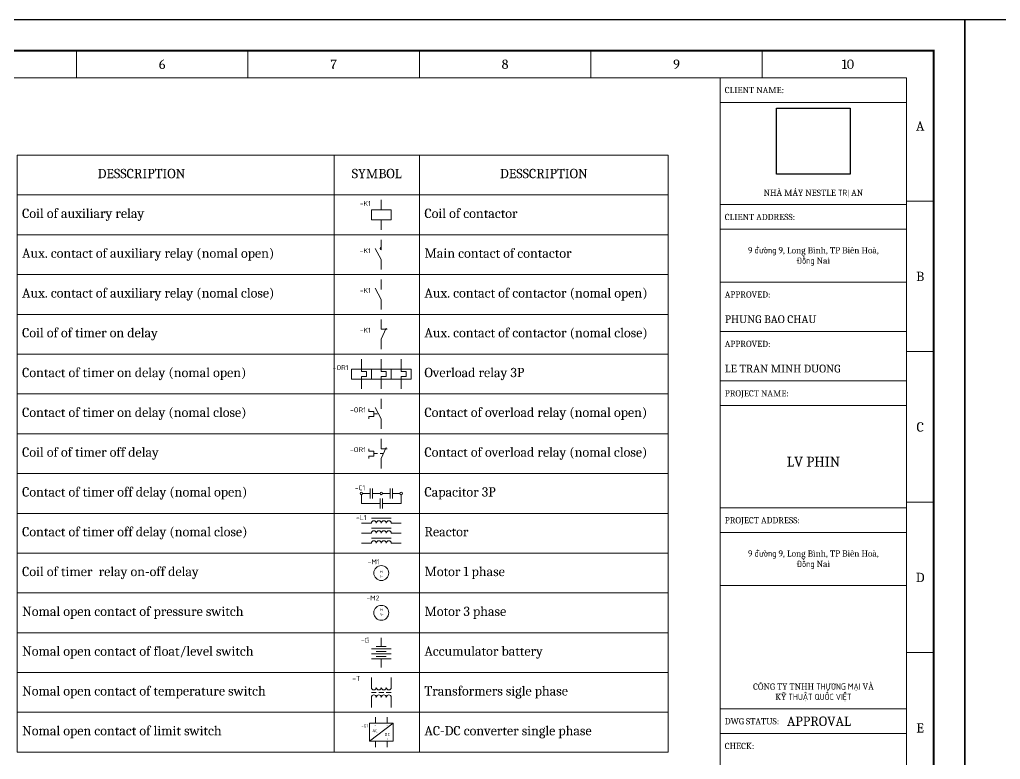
# Model space of a CAD drawing. Header units: millimetres. Extents: x -116965 to 323937, y 291661 to 566926.
# Drawn here: x -71275 to -66858, y 314458 to 317790 of the extents above; entities that cross this region are included whole.
import ezdxf
from ezdxf.enums import TextEntityAlignment as Align

# ---------------------------------------------------------------- set-up
doc = ezdxf.new("R2010")
doc.units = ezdxf.units.MM
doc.layers.get('0').update_dxf_attribs({"lineweight": 18})
for name, color, linetype, lineweight in [('MISC', 7, 'Continuous', 13), ('SYMS', 7, 'Continuous', 13), ('TAGS', 150, 'Continuous', 13), ('TERMS', 123, 'Continuous', 13)]:
    doc.layers.add(name, color=color, linetype=linetype, lineweight=lineweight)
doc.styles.add('hwBorder', font='Cambria.ttf')
doc.styles.add('hwTech', font='Cambria.ttf')
doc.styles.add('WD_IEC', font='ISOCP2.shx', dxfattribs={"width": 0.9})
picture_1 = doc.add_image_def('image1.png', size_in_pixel=(430, 385))

# ---------------------------------------------------------------- blocks, each defined once
blk = doc.blocks.new('*U1980')
at = {"color": 5}
for p, q in [((147.84, 198.62), (147.84, 194.28)), ((175.41, 198.62), (175.41, 194.28)), ((202.98, 198.62), (202.98, 194.28)), ((230.54, 198.62), (230.54, 194.28)), ((258.11, 198.62), (258.11, 194.28)), ((285.68, 174.42), (281.34, 174.42)), ((285.68, 150.22), (281.34, 150.22)), ((285.68, 126.01), (281.34, 126.01)), ((285.68, 101.81), (281.34, 101.81))]:
    blk.add_line(p, q, dxfattribs=at)
at = {"color": 5, "const_width": 0.35}
blk.add_lwpolyline([(10, 198.62), (285.68, 198.62), (285.68, 5), (10, 5)], close=True, dxfattribs=at)
at = {"color": 5}
for points in [[(14.34, 194.28), (281.34, 194.28), (281.34, 9.34), (14.34, 9.34)], [(251.34, 194.28), (281.34, 194.28), (281.34, 190.31), (251.34, 190.31)], [(251.34, 190.31), (281.34, 190.31), (281.34, 173.87), (251.34, 173.87)], [(251.34, 173.87), (281.34, 173.87), (281.34, 169.9), (251.34, 169.9)], [(251.34, 173.87), (281.34, 173.87), (281.34, 169.9), (251.34, 169.9)], [(251.34, 169.9), (281.34, 169.9), (281.34, 153.45), (251.34, 153.45)], [(251.34, 169.9), (281.34, 169.9), (281.34, 161.4), (251.34, 161.4)], [(251.34, 161.4), (281.34, 161.4), (281.34, 153.45), (251.34, 153.45)], [(251.34, 153.45), (281.34, 153.45), (281.34, 145.51), (251.34, 145.51)], [(251.34, 145.51), (281.34, 145.51), (281.34, 141.54), (251.34, 141.54)], [(251.34, 141.54), (281.34, 141.54), (281.34, 125.1), (251.34, 125.1)], [(251.34, 125.1), (281.34, 125.1), (281.34, 121.12), (251.34, 121.12)], [(251.34, 121.12), (281.34, 121.12), (281.34, 112.63), (251.34, 112.63)], [(251.34, 92.76), (281.34, 92.76), (281.34, 112.63), (251.34, 112.63)], [(251.34, 92.76), (281.34, 92.76), (281.34, 88.79), (251.34, 88.79)], [(251.34, 80.85), (281.34, 80.85), (281.34, 88.79), (251.34, 88.79)]]:
    blk.add_lwpolyline(points, close=True, dxfattribs=at)
at = {"layer": 'Defpoints', "color": 4}
blk.add_lwpolyline([(0, 203.62), (290.68, 203.62), (290.68, 0), (0, 0)], close=True, dxfattribs=at)
at = {"color": 253, "style": 'hwBorder'}
for s, p in [('6', (161.62, 196.45)), ('7', (189.19, 196.45)), ('8', (216.76, 196.45)), ('9', (244.33, 196.45)), ('10', (271.89, 196.45)), ('A', (283.51, 186.52)), ('B', (283.51, 162.32)), ('C', (283.51, 138.11)), ('D', (283.51, 113.91)), ('E', (283.51, 89.71))]:
    blk.add_text(s, height=1.5, dxfattribs=at).set_placement(p, align=Align.MIDDLE_CENTER)
for s, height, p in [('CLIENT NAME:', 1, (252.09, 192.3)), ('CLIENT ADDRESS:', 1, (252.09, 171.88)), ('APPROVED:', 1, (252.09, 159.41)), ('PHUNG BAO CHAU', 1.25, (252.09, 155.44)), ('APPROVED:', 1, (252.09, 151.47)), ('LE TRAN MINH DUONG', 1.25, (252.09, 147.5)), ('PROJECT NAME:', 1, (252.09, 143.52)), ('PROJECT ADDRESS:', 1, (252.09, 123.11)), ('DWG STATUS:', 1, (252.09, 90.78)), ('CHECK:', 1, (252.09, 86.81))]:
    blk.add_text(s, height=height, dxfattribs=at).set_placement(p, align=Align.MIDDLE_LEFT)
at = {"color": 6, "style": 'hwBorder'}
blk.add_text('APPROVAL', height=1.5, dxfattribs=at).set_placement((262.09, 90.78), align=Align.MIDDLE_LEFT)
at = {"color": 253, "char_height": 1, "attachment_point": 5, "style": 'hwBorder'}
for s, insert in [('NHÀ MÁY NESTLE TRỊ AN', (266.34, 175.67)), ('CÔNG TY TNHH THƯƠNG MẠI VÀ KỸ THUẬT QUỐC VIỆT', (266.34, 95.42))]:
    blk.add_mtext_dynamic_manual_height_columns(s, width=20.9263, gutter_width=12.5, heights=[0], dxfattribs=dict(at, insert=insert))
at = {"color": 253, "char_height": 1, "width": 30, "attachment_point": 5, "style": 'hwBorder'}
for insert in [(266.34, 165.54), (266.34, 116.77)]:
    blk.add_mtext('9 đường 9, Long Bình, TP Biên Hoà,\\PĐồng Nai', dxfattribs=dict(at, insert=insert))
at = {"color": 253, "insert": (266.34, 132.52), "char_height": 1.6, "width": 30, "attachment_point": 5, "line_spacing_factor": 0.75, "style": 'hwBorder'}
blk.add_mtext('LV PHIN', dxfattribs=at)
at = {"color": 6, "style": 'hwBorder', "flags": 8}
for tag, p in [("DWG'SNAME", (266.34, 59)), ("DWG'SCODE2", (266.34, 51.05))]:
    blk.add_attdef(tag, text='', height=1.5, dxfattribs=at).set_placement(p, align=Align.MIDDLE_CENTER)
at = {"color": 253, "style": 'hwBorder', "flags": 8}
for tag, p in [('REV_0', (253.34, 43.79)), ('REV_MODIFY0', (264.34, 44.1)), ('REV_DATE0', (277.34, 44.1)), ('REV_MODIFY1', (264.34, 40.79)), ('REV_DATE1', (277.34, 40.79)), ('REV_1', (253.34, 40.48)), ('REV_MODIFY2', (264.34, 37.48)), ('REV_DATE2', (277.34, 37.48)), ('REV_2', (253.34, 37.17)), ('REV_3', (253.34, 33.86)), ('REV_MODIFY3', (264.34, 34.17)), ('REV_DATE3', (277.34, 34.17)), ('REV_4', (253.34, 30.55)), ('REV_MODIFY4', (264.34, 30.86)), ('REV_DATE4', (277.34, 30.86))]:
    blk.add_attdef(tag, text='', height=1, dxfattribs=at).set_placement(p, align=Align.MIDDLE_CENTER)
at = {"color": 6, "style": 'hwBorder', "flags": 8}
for tag, p in [('TOLERANCE', (261.54, 27.22)), ('PAGE', (259.34, 15.3))]:
    blk.add_attdef(tag, text='', height=1.5, dxfattribs=at).set_placement(p, align=Align.MIDDLE_LEFT)
at = {"lineweight": -3, "ltscale": 5}
image = blk.add_image(picture_1, insert=(260.4, 178.75), size_in_units=(11.87, 10.63), dxfattribs=at)
image.dxf.flags = 7
blk = doc.blocks.new('HCA113')
for p, q in [((-9.38, 0), (-5.62, 0)), ((-5.62, -2.5), (-5.62, 2.5)), ((-4.38, -2.5), (-4.38, 2.5)), ((-4.38, 0), (-0.62, 0)), ((0.62, 0), (4.38, 0)), ((4.38, -2.5), (4.38, 2.5)), ((5.62, -2.5), (5.62, 2.5)), ((5.62, 0), (9.38, 0)), ((-10, -0.62), (-10, -5)), ((-0.62, -2.5), (-0.62, -7.5)), ((0.62, -2.5), (0.62, -7.5)), ((10, -0.62), (10, -5)), ((-10, -5), (-0.62, -5)), ((0.62, -5), (10, -5))]:
    blk.add_line(p, q)
for centre in [(-10, 0), (0, 0), (10, 0)]:
    blk.add_circle(centre, 0.625)
at = {"style": 'WD_IEC'}
for tag, p in [('INST', (-11.43, 8.6)), ('LOC', (-11.43, 5.1)), ('TAG1', (-11.43, 1.6))]:
    blk.add_attdef(tag, text='', height=2.5, dxfattribs=at).set_placement(p, align=Align.RIGHT)
for tag, p, height, flags in [('MFG', (12.42, 7.12), 1.5, 9), ('CAT', (12.42, 4.62), 1.5, 9), ('X4TERM01', (-10.62, 0), 0.32, 1), ('X2TERM01', (-10, 0.62), 0.32, 1), ('X2TERM02', (0, 0.62), 0.32, 1), ('X2TERM03', (10, 0.62), 0.32, 1), ('X1TERM03', (10.63, 0), 0.32, 1), ('ASSYCODE', (14.75, -7.75), 1, 1), ('FAMILY', (14.75, -9.25), 1, 1), ('CATDESC', (14.75, -10.75), 1, 1)]:
    blk.add_attdef(tag, p, '', height=height, dxfattribs=dict(at, flags=flags))
for tag, p in [('TERM01', (-9, 1)), ('TERM02', (1, 1)), ('TERM03', (11, 1))]:
    blk.add_attdef(tag, p, '', height=2, dxfattribs=at)
at = {"lineweight": 15, "style": 'WD_IEC'}
blk.add_attdef('RATING1', text='', height=2.5, dxfattribs=at).set_placement((-0.09, -11.46), align=Align.CENTER)
at = {"style": 'WD_IEC'}
for tag, p in [('DESC1', (-0.09, -14.96)), ('DESC3', (-0.09, -21.96)), ('DESC2', (-0.09, -18.46))]:
    blk.add_attdef(tag, text='', height=2.5, dxfattribs=at).set_placement(p, align=Align.CENTER)
blk = doc.blocks.new('HMO1M9')
blk.add_circle((0, 0), 7.5)
at = {"style": 'WD_IEC'}
for tag, p in [('TAG1', (-1.76, 8.86)), ('INST', (-1.76, 14.86)), ('LOC', (-1.76, 11.86)), ('RATING1', (-1.03, -12.51)), ('DESC2', (-1.03, -21.51)), ('DESC1', (-1.03, -18.51)), ('DESC3', (-1.03, -24.51))]:
    blk.add_attdef(tag, text='', height=2.5, dxfattribs=at).set_placement(p, align=Align.RIGHT)
for tag, p in [('TERM01', (-7.38, 6.02)), ('TERM02', (-6.95, -8.6))]:
    blk.add_attdef(tag, p, '', height=2, dxfattribs=at)
at = {"style": 'WD_IEC', "flags": 1}
blk.add_attdef('X0TERM01', (-5.62, 5), '', height=0.32, rotation=360, dxfattribs=at)
at = {"style": 'WD_IEC'}
for tag, p in [('M', (0, 0)), ('1~', (0.07, -4.8))]:
    blk.add_attdef(tag, text='', height=2.5, dxfattribs=at).set_placement(p, align=Align.CENTER)
at = {"style": 'WD_IEC', "flags": 1}
for tag, p, height in [('X2LINK', (0, 7.5), 0.32), ('MFG', (7.92, 2.38), 1.5), ('CAT', (7.92, -0.12), 1.5), ('X0TERM02', (-5.59, -5), 0.32), ('X8LINK', (0, -7.5), 0.32), ('ASSYCODE', (7.84, -7.09), 1), ('FAMILY', (7.84, -8.59), 1), ('CATDESC', (7.84, -10.09), 1)]:
    blk.add_attdef(tag, p, '', height=height, dxfattribs=at)
at = {"lineweight": 15, "style": 'WD_IEC'}
blk.add_attdef('XREF', text='', height=2.5, dxfattribs=at).set_placement((-1.03, -15.51), align=Align.RIGHT)
at = {"style": 'WD_IEC', "width": 0.9}
blk.add_attdef('WDTAGALT', text='', height=2.5, dxfattribs=at).set_placement((-1.03, -27.51), align=Align.RIGHT)
blk = doc.blocks.new('HMO13')
blk.add_circle((0, 0), 7.5)
at = {"style": 'WD_IEC'}
for tag, p in [('INST', (-1.91, 19.4)), ('TAG1', (-1.91, 12.4)), ('LOC', (-1.91, 15.9))]:
    blk.add_attdef(tag, text='', height=2.5, dxfattribs=at).set_placement(p, align=Align.RIGHT)
for tag, p, height, flags in [('ASSYCODE', (7.73, 20.6), 1, 1), ('FAMILY', (7.73, 19.1), 1, 1), ('CATDESC', (7.73, 17.6), 1, 1), ('MFG', (7.9, 14.22), 1.5, 9), ('CAT', (7.9, 11.72), 1.5, 9), ('X4TERM02', (-7.5, 0), 0.32, 1), ('X0TERM01', (-3.9, 6.4), 0.32, 1), ('X2LINK', (0, 7.5), 0.32, 1), ('X1TERM04', (7.5, 0), 0.32, 1), ('TERM04', (7.5, 1), 2, 8), ('X0TERM03', (-3.9, -6.4), 0.32, 1), ('X8LINK', (0, -7.5), 0.32, 1)]:
    blk.add_attdef(tag, p, '', height=height, dxfattribs=dict(at, flags=flags))
at = {"style": 'WD_IEC', "flags": 8}
for tag, p in [('TERM01', (3.49, 8.04)), ('TERM02', (-7.86, 0.84)), ('TERM03', (4.31, -10.13))]:
    blk.add_attdef(tag, text='', height=2, dxfattribs=at).set_placement(p, align=Align.RIGHT)
at = {"lineweight": 15, "style": 'WD_IEC'}
for tag, p in [('XREF', (16.25, 12.88)), ('WDTAGALT', (16.14, -16.32))]:
    blk.add_attdef(tag, p, '', height=2.5, dxfattribs=at)
at = {"style": 'WD_IEC'}
for tag, p in [('DESC1', (16.25, 9.12)), ('DESC2', (16.25, 5.62)), ('DESC3', (16.25, 2.12)), ('RATING1', (16.25, -2.62)), ('RATING2', (16.25, -6.12)), ('RATING3', (16.25, -9.62)), ('RATING4', (16.3, -12.99))]:
    blk.add_attdef(tag, p, '', height=2.5, dxfattribs=at)
for tag, p in [('M', (0.24, 1.7)), ('3~', (0.34, -3.3))]:
    blk.add_attdef(tag, text='', height=2.5, dxfattribs=at).set_placement(p, align=Align.CENTER)
blk = doc.blocks.new('HRT1IC')
for p, q in [((-10, 0), (-5, 0)), ((-5, 2.5), (5, 2.5)), ((5, 0), (10, 0))]:
    blk.add_line(p, q)
for centre in [(-3.75, 0), (-1.25, 0), (1.25, 0), (3.75, 0)]:
    blk.add_arc(centre, 1.25, 0, 180)
at = {"style": 'WD_IEC'}
for tag, p in [('INST', (-7.5, 11.12)), ('LOC', (-7.5, 7.62)), ('TAG1', (-7.5, 4.12)), ('DESC1', (-7.5, -7.25)), ('DESC2', (-7.5, -10.75)), ('DESC3', (-7.5, -14.25))]:
    blk.add_attdef(tag, text='', height=2.5, dxfattribs=at).set_placement(p, align=Align.RIGHT)
for tag, p, height, flags in [('MFG', (7.42, 12.12), 1.5, 9), ('CAT', (7.42, 9.62), 1.5, 9), ('X4TERM01', (-10, 0), 0.32, 1), ('TERM01', (-10, 1), 2, 8), ('X1TERM02', (10, 0), 0.32, 1), ('ASSYCODE', (6, -2.75), 1, 1), ('FAMILY', (6, -4.25), 1, 1), ('CATDESC', (6, -5.75), 1, 1)]:
    blk.add_attdef(tag, p, '', height=height, dxfattribs=dict(at, flags=flags))
blk.add_attdef('RATING1', (7.42, 4.12), '', height=2.5, dxfattribs=at)
at = {"style": 'WD_IEC', "flags": 8}
blk.add_attdef('TERM02', text='', height=2, dxfattribs=at).set_placement((10, 1), align=Align.RIGHT)
blk = doc.blocks.new('HRT2IC')
for p, q in [((-10, 0), (-5, 0)), ((-5, 2.5), (5, 2.5)), ((5, 0), (10, 0))]:
    blk.add_line(p, q)
for centre in [(-3.75, 0), (-1.25, 0), (1.25, 0), (3.75, 0)]:
    blk.add_arc(centre, 1.25, 0, 180)
at = {"style": 'WD_IEC'}
for tag, p in [('INST', (-7.5, 11.12)), ('LOC', (-7.5, 7.62)), ('TAG2', (-7.5, 4.12)), ('DESC1', (-7.5, -7.25)), ('DESC2', (-7.5, -10.75)), ('DESC3', (-7.5, -14.25))]:
    blk.add_attdef(tag, text='', height=2.5, dxfattribs=at).set_placement(p, align=Align.RIGHT)
blk.add_attdef('RATING1', (7.42, 4.12), '', height=2.5, dxfattribs=at)
for tag, p, height, flags in [('X4TERM01', (-10, 0), 0.32, 1), ('TERM01', (-10, 1), 2, 8), ('X1TERM02', (10, 0), 0.32, 1), ('FAMILY', (6, -4.25), 1, 1), ('CATDESC', (6, -5.75), 1, 1)]:
    blk.add_attdef(tag, p, '', height=height, dxfattribs=dict(at, flags=flags))
at = {"style": 'WD_IEC', "flags": 8}
blk.add_attdef('TERM02', text='', height=2, dxfattribs=at).set_placement((10, 1), align=Align.RIGHT)
blk = doc.blocks.new('VXF1')
for p, q in [((0, 0), (0, -5)), ((10, -5), (10, 0)), ((0, -7.5), (2.5, -7.5)), ((3.75, -7.5), (6.25, -7.5)), ((10, -7.5), (7.5, -7.5)), ((0, -10), (0, -15)), ((10, -10), (10, -15))]:
    blk.add_line(p, q)
for centre, start, end in [((1.25, -5), 180, 0), ((1.25, -10), 0, 180), ((3.75, -5), 180, 0), ((3.75, -10), 0, 180), ((6.25, -5), 180, 0), ((6.25, -10), 0, 180), ((8.75, -5), 180, 0), ((8.75, -10), 0, 180)]:
    blk.add_arc(centre, 1.25, start, end)
at = {"style": 'WD_IEC'}
for tag, p in [('INST', (-5.5, 5.25)), ('TAG1', (-5.5, -1.75)), ('LOC', (-5.5, 1.75)), ('DESC1', (-5.5, -6.35)), ('DESC2', (-5.5, -9.85)), ('DESC3', (-5.5, -13.35))]:
    blk.add_attdef(tag, text='', height=2.5, dxfattribs=at).set_placement(p, align=Align.RIGHT)
at = {"style": 'WD_IEC', "flags": 1}
for tag, p, height in [('X2TERM01', (0, 0), 0.32), ('X2TERM02', (10, 0), 0.32), ('MFG', (12.75, -1), 1.5), ('X2TERM05', (5, -5), 0.32), ('CAT', (12.75, -3.5), 1.5), ('X8TERM06', (5, -10), 0.32), ('X8TERM03', (0, -15), 0.32), ('X8TERM04', (10, -15), 0.32), ('ASSYCODE', (11, -11.5), 1), ('FAMILY', (11, -13), 1), ('CATDESC', (11, -14.5), 1)]:
    blk.add_attdef(tag, p, '', height=height, dxfattribs=at)
at = {"style": 'WD_IEC'}
for tag, p in [('TERM01', (-1, 0)), ('TERM05', (4, 0)), ('TERM02', (9, 0))]:
    blk.add_attdef(tag, text='', height=2, rotation=90, dxfattribs=at).set_placement(p, align=Align.RIGHT)
for tag, p in [('TERM03', (-1, -15)), ('TERM06', (4, -15)), ('TERM04', (9, -15))]:
    blk.add_attdef(tag, p, '', height=2, rotation=90, dxfattribs=at)
at = {"lineweight": 15, "style": 'WD_IEC'}
for tag, p in [('RATING1', (-5.5, -16.85)), ('RATING2', (-5.5, -20.35)), ('XREF', (-5.5, -23.85))]:
    blk.add_attdef(tag, text='', height=2.5, dxfattribs=at).set_placement(p, align=Align.RIGHT)
blk = doc.blocks.new('VMS1')
for p, q in [((0, 2.5), (0, 7.5)), ((0, -2.5), (0, -7.5))]:
    blk.add_line(p, q)
blk.add_lwpolyline([(-5, 2.5), (-5, -2.5), (5, -2.5), (5, 2.5)], close=True)
at = {"style": 'WD_IEC'}
for tag, p in [('INST', (-5.25, 10.5)), ('LOC', (-5.25, 7.5)), ('TAG1', (-5.25, 4.5)), ('DESC1', (-5.25, -6.85)), ('DESC2', (-5.25, -9.85)), ('DESC3', (-5.25, -12.85))]:
    blk.add_attdef(tag, text='', height=2.5, dxfattribs=at).set_placement(p, align=Align.RIGHT)
blk.add_attdef('TERM01', text='', height=2, rotation=90, dxfattribs=at).set_placement((-1, 7.5), align=Align.RIGHT)
at = {"style": 'WD_IEC', "flags": 1}
for tag, p, height in [('X2TERM01', (0, 7.5), 0.32), ('X4LINK', (-5, 0), 0.32), ('X1LINK', (5, 0), 0.32), ('ASSYCODE', (1, -4), 1), ('FAMILY', (1, -5.5), 1), ('X8TERM02', (0, -7.5), 0.32), ('CATDESC', (1, -7), 1)]:
    blk.add_attdef(tag, p, '', height=height, dxfattribs=at)
at = {"style": 'WD_IEC', "flags": 9}
for tag, p in [('MFG', (-6, 1)), ('CAT', (-6, -1.5))]:
    blk.add_attdef(tag, text='', height=1.5, dxfattribs=at).set_placement(p, align=Align.RIGHT)
at = {"style": 'WD_IEC'}
blk.add_attdef('TERM02', (-1, -7.5), '', height=2, rotation=90, dxfattribs=at)
at = {"lineweight": 9, "style": 'WD_IEC'}
for tag, p in [('NO', (-5.5, -16.5)), ('NC', (-5.5, -19.5))]:
    blk.add_attdef(tag, text='', height=2.5, dxfattribs=at).set_placement(p, align=Align.TOP_RIGHT)
for tag, p in [('XREFNO', (-4, -16.5)), ('XREFNC', (-4, -19.5))]:
    blk.add_attdef(tag, text='', height=2.5, dxfattribs=at).set_placement(p, align=Align.TOP_LEFT)
blk = doc.blocks.new('VMS21P')
for p, q in [((0, 7.5), (0, 2.5)), ((0, -2.5), (-3.12, 3.12)), ((0, -2.5), (0, -7.5))]:
    blk.add_line(p, q)
blk.add_arc((0, 3.12), 0.625, 90, 270)
at = {"style": 'WD_IEC'}
for tag, p in [('INST', (-5.25, 6.75)), ('LOC', (-5.25, 3.75)), ('TAG2', (-5.25, 0.75)), ('DESC1', (-5.25, -6.75)), ('XREF', (-5.25, -3.75)), ('DESC2', (-5.25, -9.75)), ('DESC3', (-5.25, -12.75))]:
    blk.add_attdef(tag, text='', height=2.5, dxfattribs=at).set_placement(p, align=Align.RIGHT)
blk.add_attdef('TERM01', text='', height=2, rotation=90, dxfattribs=at).set_placement((-1, 7.5), align=Align.RIGHT)
at = {"style": 'WD_IEC', "flags": 1}
for tag, p, height in [('X2TERM01', (0, 7.5), 0.32), ('X4LINK', (-2.91, 0), 0.32), ('X1LINK', (-0.5, 0), 0.32), ('CONTACT', (4, -3.5), 1), ('FAMILY', (4, -5), 1), ('X8TERM02', (0, -7.5), 0.32)]:
    blk.add_attdef(tag, p, '', height=height, dxfattribs=at)
at = {"style": 'WD_IEC'}
blk.add_attdef('TERM02', (-1, -7.5), '', height=2, rotation=90, dxfattribs=at)
blk = doc.blocks.new('VMS22')
for p, q in [((0, 7.5), (0, 2.5)), ((0, -2.5), (2.5, 3.12)), ((0, 2.5), (2.87, 2.5)), ((0, -2.5), (0, -7.5))]:
    blk.add_line(p, q)
at = {"style": 'WD_IEC'}
for tag, p in [('INST', (-5.25, 6.75)), ('LOC', (-5.25, 3.75)), ('TAG2', (-5.25, 0.75)), ('DESC1', (-5.25, -6.75)), ('XREF', (-5.25, -3.75)), ('DESC2', (-5.25, -9.75)), ('DESC3', (-5.25, -12.75))]:
    blk.add_attdef(tag, text='', height=2.5, dxfattribs=at).set_placement(p, align=Align.RIGHT)
blk.add_attdef('TERM01', text='', height=2, rotation=90, dxfattribs=at).set_placement((-1, 7.5), align=Align.RIGHT)
at = {"style": 'WD_IEC', "flags": 1}
for tag, p, height in [('X2TERM01', (0, 7.5), 0.32), ('X4LINK', (-0.98, 0), 0.32), ('X1LINK', (2.08, 0), 0.32), ('CONTACT', (4, -3.5), 1), ('FAMILY', (4, -5), 1), ('X8TERM02', (0, -7.5), 0.32)]:
    blk.add_attdef(tag, p, '', height=height, dxfattribs=at)
at = {"style": 'WD_IEC'}
blk.add_attdef('TERM02', (-1, -7.5), '', height=2, rotation=90, dxfattribs=at)
blk = doc.blocks.new('VMS21')
for p, q in [((0, 7.5), (0, 2.5)), ((0, -2.5), (-3.12, 3.12)), ((0, -2.5), (0, -7.5))]:
    blk.add_line(p, q)
at = {"style": 'WD_IEC'}
for tag, p in [('INST', (-5.25, 6.75)), ('LOC', (-5.25, 3.75)), ('TAG2', (-5.25, 0.75)), ('DESC1', (-5.25, -6.75)), ('XREF', (-5.25, -3.75)), ('DESC2', (-5.25, -9.75)), ('DESC3', (-5.25, -12.75))]:
    blk.add_attdef(tag, text='', height=2.5, dxfattribs=at).set_placement(p, align=Align.RIGHT)
blk.add_attdef('TERM01', text='', height=2, rotation=90, dxfattribs=at).set_placement((-1, 7.5), align=Align.RIGHT)
at = {"style": 'WD_IEC', "flags": 1}
for tag, p, height in [('X2TERM01', (0, 7.5), 0.32), ('X4LINK', (-2.81, 0), 0.32), ('X1LINK', (-0.5, 0), 0.32), ('CONTACT', (4, -3.5), 1), ('FAMILY', (4, -5), 1), ('X8TERM02', (0, -7.5), 0.32)]:
    blk.add_attdef(tag, p, '', height=height, dxfattribs=at)
at = {"style": 'WD_IEC'}
blk.add_attdef('TERM02', (-1, -7.5), '', height=2, rotation=90, dxfattribs=at)
blk = doc.blocks.new('VOL1')
for p, q in [((0, 7.5), (0, 1.25)), ((-5, 2.5), (-5, -2.5)), ((5, 2.5), (-5, 2.5)), ((0, 1.25), (2.5, 1.25)), ((2.5, 1.25), (2.5, -1.25)), ((5, -2.5), (5, 2.5)), ((-5, -2.5), (5, -2.5)), ((0, -1.25), (0, -7.5)), ((2.5, -1.25), (0, -1.25))]:
    blk.add_line(p, q)
at = {"style": 'WD_IEC'}
for tag, p in [('INST', (-6.5, 9)), ('LOC', (-6.5, 5.5)), ('RATING1', (-6.5, -2.5)), ('TAG1', (-6.5, 2)), ('XREF', (-6.5, -6.5)), ('DESC1', (-6.5, -10.35)), ('DESC2', (-6.5, -13.85)), ('DESC3', (-6.5, -17.35))]:
    blk.add_attdef(tag, text='', height=2.5, dxfattribs=at).set_placement(p, align=Align.RIGHT)
blk.add_attdef('TERM01', text='', height=2, rotation=90, dxfattribs=at).set_placement((-1, 7.5), align=Align.RIGHT)
at = {"style": 'WD_IEC', "flags": 1}
for tag, p, height in [('X2TERM01', (0, 7.5), 0.32), ('MFG', (2.75, 6.5), 1.5), ('CAT', (2.75, 4), 1.5), ('X4LINK', (-5, 0), 0.32), ('X1LINK', (5, 0), 0.32), ('ASSYCODE', (1, -4), 1), ('FAMILY', (1, -5.5), 1), ('X8TERM02', (0, -7.5), 0.32), ('CATDESC', (1, -7), 1)]:
    blk.add_attdef(tag, p, '', height=height, dxfattribs=at)
at = {"style": 'WD_IEC'}
blk.add_attdef('TERM02', (-1, -7.5), '', height=2, rotation=90, dxfattribs=at)
blk = doc.blocks.new('VOL2')
for p, q in [((0, 7.5), (0, 1.25)), ((-5, 2.5), (-5, -2.5)), ((5, 2.5), (-5, 2.5)), ((0, 1.25), (2.5, 1.25)), ((2.5, 1.25), (2.5, -1.25)), ((5, -2.5), (5, 2.5)), ((-5, -2.5), (5, -2.5)), ((0, -1.25), (0, -7.5)), ((2.5, -1.25), (0, -1.25))]:
    blk.add_line(p, q)
at = {"style": 'WD_IEC'}
for tag, p in [('INST', (-6.5, 9)), ('LOC', (-6.5, 5.5)), ('RATING1', (-6.5, -2.5)), ('TAG2', (-6.5, 2)), ('XREF', (-6.5, -6.5)), ('DESC1', (-6.5, -10.35)), ('DESC2', (-6.5, -13.85)), ('DESC3', (-6.5, -17.35))]:
    blk.add_attdef(tag, text='', height=2.5, dxfattribs=at).set_placement(p, align=Align.RIGHT)
blk.add_attdef('TERM01', text='', height=2, rotation=90, dxfattribs=at).set_placement((-1, 7.5), align=Align.RIGHT)
at = {"style": 'WD_IEC', "flags": 1}
for tag, p, height in [('X2TERM01', (0, 7.5), 0.32), ('X4LINK', (-5, 0), 0.32), ('X1LINK', (5, 0), 0.32), ('FAMILY', (1, -5.5), 1), ('X8TERM02', (0, -7.5), 0.32)]:
    blk.add_attdef(tag, p, '', height=height, dxfattribs=at)
at = {"style": 'WD_IEC'}
blk.add_attdef('TERM02', (-1, -7.5), '', height=2, rotation=90, dxfattribs=at)
blk = doc.blocks.new('VOL21')
for p, q in [((0, 7.5), (0, 2.5)), ((-6.25, 2.5), (-6.25, 1.25)), ((-6.25, 1.25), (-3.75, 1.25)), ((-3.75, 1.25), (-3.75, -1.25)), ((-3.75, 0), (-1.875, 0)), ((0, -2.5), (-3.125, 3.125)), ((-6.25, -1.25), (-6.25, -2.5)), ((-3.75, -1.25), (-6.25, -1.25)), ((0, -2.5), (0, -7.5))]:
    blk.add_line(p, q)
at = {"style": 'WD_IEC'}
for tag, p in [('INST', (-7.75, 6.75)), ('LOC', (-7.75, 3.75)), ('TAG2', (-7.75, 0.75)), ('DESC1', (-7.75, -6.75)), ('XREF', (-7.75, -3.75)), ('DESC2', (-7.75, -9.75)), ('DESC3', (-7.75, -12.75))]:
    blk.add_attdef(tag, text='', height=2.5, dxfattribs=at).set_placement(p, align=Align.RIGHT)
blk.add_attdef('TERM01', text='', height=2, rotation=90, dxfattribs=at).set_placement((-1, 7.5), align=Align.RIGHT)
at = {"style": 'WD_IEC', "flags": 1}
for tag, p, height in [('X2TERM01', (0, 7.5), 0.32), ('X4LINK', (-6.375, 0), 0.32), ('X1LINK', (-0.5, 0), 0.32), ('CONTACT', (4, -3.5), 1), ('FAMILY', (4, -5), 1), ('COMMON', (5.25, -4.75), 1), ('X8TERM02', (0, -7.5), 0.32)]:
    blk.add_attdef(tag, p, '', height=height, dxfattribs=at)
at = {"style": 'WD_IEC'}
blk.add_attdef('TERM02', (-1, -7.5), '', height=2, rotation=90, dxfattribs=at)
blk = doc.blocks.new('VOL22')
for p, q in [((0, 7.5), (0, 2.5)), ((-6.25, 2.5), (-6.25, 1.25)), ((-6.25, 1.25), (-3.75, 1.25)), ((-3.75, 1.25), (-3.75, -1.25)), ((-3.75, 0), (-1.88, 0)), ((-0.62, 0), (1.11, 0)), ((0, -2.5), (2.5, 3.12)), ((0, 2.5), (2.87, 2.5)), ((-3.75, -1.25), (-6.25, -1.25)), ((-6.25, -1.25), (-6.25, -2.5)), ((0, -2.5), (0, -7.5))]:
    blk.add_line(p, q)
at = {"style": 'WD_IEC'}
for tag, p in [('INST', (-7.75, 6.75)), ('LOC', (-7.75, 3.75)), ('TAG2', (-7.75, 0.75)), ('DESC1', (-7.75, -6.75)), ('XREF', (-7.75, -3.75)), ('DESC2', (-7.75, -9.75)), ('DESC3', (-7.75, -12.75))]:
    blk.add_attdef(tag, text='', height=2.5, dxfattribs=at).set_placement(p, align=Align.RIGHT)
blk.add_attdef('TERM01', text='', height=2, rotation=90, dxfattribs=at).set_placement((-1, 7.5), align=Align.RIGHT)
at = {"style": 'WD_IEC', "flags": 1}
for tag, p, height in [('X2TERM01', (0, 7.5), 0.32), ('X4LINK', (-6.38, 0), 0.32), ('X1LINK', (2.11, 0), 0.32), ('CONTACT', (4, -3.5), 1), ('FAMILY', (4, -5), 1), ('COMMON', (5.25, -4.75), 1), ('X8TERM02', (0, -7.5), 0.32)]:
    blk.add_attdef(tag, p, '', height=height, dxfattribs=at)
at = {"style": 'WD_IEC'}
blk.add_attdef('TERM02', (-1, -7.5), '', height=2, rotation=90, dxfattribs=at)
blk = doc.blocks.new('VIN1G1')
for p, q in [((0, 7.5), (0, 12.5)), ((9.98, 7.5), (9.98, 12.5)), ((14.99, 7.5), (-5.01, 7.5)), ((-5.01, 7.5), (-5.01, -7.5)), ((-5.01, -7.5), (14.99, 7.5)), ((14.99, -7.5), (14.99, 7.5)), ((14.99, -7.5), (14.99, 7.5)), ((-5.01, -7.5), (14.99, -7.5)), ((0, -12.5), (0, -7.5)), ((9.98, -12.5), (9.98, -7.5))]:
    blk.add_line(p, q)
at = {"style": 'WD_IEC'}
for tag, p in [('INST', (-6.14, 10.12)), ('LOC', (-6.14, 7.12)), ('RATING1', (-5.97, 0.36)), ('TAG1', (-6.14, 4.12)), ('DESC2', (-6.14, -9.22)), ('DESC1', (-6.14, -6.22)), ('WDTAGALT', (-6.14, -15.22)), ('DESC3', (-6.14, -12.22))]:
    blk.add_attdef(tag, text='', height=2.5, dxfattribs=at).set_placement(p, align=Align.RIGHT)
for tag, p in [('TERM01', (-1, 12.23)), ('TERM02', (8.98, 12.5))]:
    blk.add_attdef(tag, text='', height=2, rotation=90, dxfattribs=at).set_placement(p, align=Align.RIGHT)
at = {"style": 'WD_IEC', "flags": 1}
for tag, p, height in [('X2TERM01', (0, 12.5), 0.32), ('X2TERM02', (9.98, 12.5), 0.32), ('X1LINK', (14.99, 0), 0.32), ('MFG', (15.53, 6.06), 1.5), ('CAT', (15.53, 3.56), 1.5), ('X4LINK', (-5.01, -0.61), 0.32), ('ASSYCODE', (15.61, -4.38), 1), ('FAMILY', (15.61, -5.88), 1), ('CATDESC', (15.61, -7.38), 1), ('X8TERM03', (0, -12.5), 0.32), ('X8TERM04', (9.98, -12.5), 0.32)]:
    blk.add_attdef(tag, p, '', height=height, dxfattribs=at)
at = {"style": 'WD_IEC'}
for tag, p in [('TERMDESC01', (-0.01, 5.55)), ('TERMDESC02', (9.98, 5.55)), ('TERMDESC03', (-0.01, -5.52)), ('TERMDESC04', (9.98, -5.52))]:
    blk.add_attdef(tag, text='', height=2, dxfattribs=at).set_placement(p, align=Align.MIDDLE)
for tag, p in [('AC', (-0.3, 0.01)), ('DC', (9.97, -3.13))]:
    blk.add_attdef(tag, text='', height=2.5, dxfattribs=at).set_placement(p, align=Align.CENTER)
at = {"lineweight": 15, "style": 'WD_IEC'}
blk.add_attdef('XREF', text='', height=2.5, dxfattribs=at).set_placement((-6.14, -3.22), align=Align.RIGHT)
at = {"style": 'WD_IEC'}
for tag, p in [('TERM03', (-1, -12.96)), ('TERM04', (8.98, -12.96))]:
    blk.add_attdef(tag, p, '', height=2, rotation=90, dxfattribs=at)
blk = doc.blocks.new('VPW1G4')
for p, q in [((0, 7.5), (0, 3.13)), ((-5, 1.88), (5, 1.88)), ((-2.5, 3.13), (2.5, 3.13)), ((-2.5, 0.63), (2.5, 0.63)), ((-5, -0.62), (5, -0.62)), ((-5, -3.12), (5, -3.12)), ((-2.5, -1.87), (2.5, -1.87)), ((0, -3.12), (0, -7.5))]:
    blk.add_line(p, q)
at = {"style": 'WD_IEC'}
for tag, p in [('INST', (-6.01, 10.93)), ('LOC', (-6.01, 7.93)), ('TAG1', (-6.01, 4.93)), ('DESC1', (-5.52, -6.29)), ('DESC3', (-5.52, -12.29)), ('DESC2', (-5.52, -9.29))]:
    blk.add_attdef(tag, text='', height=2.5, dxfattribs=at).set_placement(p, align=Align.RIGHT)
blk.add_attdef('TERM01', text='', height=2, rotation=90, dxfattribs=at).set_placement((-0.99, 7.39), align=Align.RIGHT)
at = {"style": 'WD_IEC', "flags": 1}
for tag, p, height in [('X2TERM01', (0, 7.5), 0.32), ('ASSYCODE', (2.48, -5.12), 1), ('X8TERM02', (0, -7.5), 0.32), ('FAMILY', (2.48, -6.62), 1), ('CATDESC', (2.48, -8.12), 1)]:
    blk.add_attdef(tag, p, '', height=height, dxfattribs=at)
at = {"style": 'WD_IEC', "flags": 9}
for tag, p in [('MFG', (5.86, 6.3)), ('CAT', (5.86, 3.8))]:
    blk.add_attdef(tag, text='', height=1.5, dxfattribs=at).set_placement(p, align=Align.RIGHT)
at = {"style": 'WD_IEC'}
blk.add_attdef('RATING1', text='', height=2.5, dxfattribs=at).set_placement((-11.63, 1.07), align=Align.CENTER)
blk.add_attdef('TERM02', (-1, -7.5), '', height=2, rotation=90, dxfattribs=at)
at = {"lineweight": 15, "style": 'WD_IEC'}
blk.add_attdef('XREF', text='', height=2.5, dxfattribs=at).set_placement((-5.52, -3.29), align=Align.RIGHT)

msp = doc.modelspace()

# ---------------------------------------------------------------- linework, layer by layer
at = {"color": 0}
for points in [[(-71285.770109, 316999.845028), (-69857.770109, 316999.845028), (-69857.770109, 317179.045028), (-71285.770109, 317179.045028)], [(-69857.770109, 316999.845028), (-69474.170109, 316999.845028), (-69474.170109, 317179.045028), (-69857.770109, 317179.045028)], [(-69474.170109, 316999.845028), (-68354.170109, 316999.845028), (-68354.170109, 317179.045028), (-69474.170109, 317179.045028)], [(-71285.770109, 316820.645028), (-69857.770109, 316820.645028), (-69857.770109, 316999.845028), (-71285.770109, 316999.845028)], [(-69857.770109, 316820.645028), (-69474.170109, 316820.645028), (-69474.170109, 316999.845028), (-69857.770109, 316999.845028)], [(-69474.170109, 316820.645028), (-68354.170109, 316820.645028), (-68354.170109, 316999.845028), (-69474.170109, 316999.845028)], [(-71285.770109, 316641.445028), (-69857.770109, 316641.445028), (-69857.770109, 316820.645028), (-71285.770109, 316820.645028)], [(-69857.770109, 316641.445028), (-69474.170109, 316641.445028), (-69474.170109, 316820.645028), (-69857.770109, 316820.645028)], [(-69474.170109, 316641.445028), (-68354.170109, 316641.445028), (-68354.170109, 316820.645028), (-69474.170109, 316820.645028)], [(-71285.770109, 316462.245028), (-69857.770109, 316462.245028), (-69857.770109, 316641.445028), (-71285.770109, 316641.445028)], [(-69857.770109, 316462.245028), (-69474.170109, 316462.245028), (-69474.170109, 316641.445028), (-69857.770109, 316641.445028)], [(-69474.170109, 316462.245028), (-68354.170109, 316462.245028), (-68354.170109, 316641.445028), (-69474.170109, 316641.445028)], [(-71285.770109, 316283.045028), (-69857.770109, 316283.045028), (-69857.770109, 316462.245028), (-71285.770109, 316462.245028)], [(-69857.770109, 316283.045028), (-69474.170109, 316283.045028), (-69474.170109, 316462.245028), (-69857.770109, 316462.245028)], [(-69474.170109, 316283.045028), (-68354.170109, 316283.045028), (-68354.170109, 316462.245028), (-69474.170109, 316462.245028)], [(-71285.770109, 316103.845028), (-69857.770109, 316103.845028), (-69857.770109, 316283.045028), (-71285.770109, 316283.045028)], [(-69857.770109, 316103.845028), (-69474.170109, 316103.845028), (-69474.170109, 316283.045028), (-69857.770109, 316283.045028)], [(-69474.170109, 316103.845028), (-68354.170109, 316103.845028), (-68354.170109, 316283.045028), (-69474.170109, 316283.045028)], [(-71285.770109, 315924.645028), (-69857.770109, 315924.645028), (-69857.770109, 316103.845028), (-71285.770109, 316103.845028)], [(-69857.770109, 315924.645028), (-69474.170109, 315924.645028), (-69474.170109, 316103.845028), (-69857.770109, 316103.845028)], [(-69474.170109, 315924.645028), (-68354.170109, 315924.645028), (-68354.170109, 316103.845028), (-69474.170109, 316103.845028)], [(-71285.770109, 315745.445028), (-69857.770109, 315745.445028), (-69857.770109, 315924.645028), (-71285.770109, 315924.645028)], [(-69857.770109, 315745.445028), (-69474.170109, 315745.445028), (-69474.170109, 315924.645028), (-69857.770109, 315924.645028)], [(-69474.170109, 315745.445028), (-68354.170109, 315745.445028), (-68354.170109, 315924.645028), (-69474.170109, 315924.645028)], [(-71285.770109, 315566.245028), (-69857.770109, 315566.245028), (-69857.770109, 315745.445028), (-71285.770109, 315745.445028)], [(-69857.770109, 315566.245028), (-69474.170109, 315566.245028), (-69474.170109, 315745.445028), (-69857.770109, 315745.445028)], [(-69474.170109, 315566.245028), (-68354.170109, 315566.245028), (-68354.170109, 315745.445028), (-69474.170109, 315745.445028)], [(-71285.770109, 315387.045028), (-69857.770109, 315387.045028), (-69857.770109, 315566.245028), (-71285.770109, 315566.245028)], [(-69857.770109, 315387.045028), (-69474.170109, 315387.045028), (-69474.170109, 315566.245028), (-69857.770109, 315566.245028)], [(-69474.170109, 315387.045028), (-68354.170109, 315387.045028), (-68354.170109, 315566.245028), (-69474.170109, 315566.245028)], [(-71285.770109, 315207.845028), (-69857.770109, 315207.845028), (-69857.770109, 315387.045028), (-71285.770109, 315387.045028)], [(-69857.770109, 315207.845028), (-69474.170109, 315207.845028), (-69474.170109, 315387.045028), (-69857.770109, 315387.045028)], [(-69474.170109, 315207.845028), (-68354.170109, 315207.845028), (-68354.170109, 315387.045028), (-69474.170109, 315387.045028)], [(-71285.770109, 315028.645028), (-69857.770109, 315028.645028), (-69857.770109, 315207.845028), (-71285.770109, 315207.845028)], [(-69857.770109, 315028.645028), (-69474.170109, 315028.645028), (-69474.170109, 315207.845028), (-69857.770109, 315207.845028)], [(-69474.170109, 315028.645028), (-68354.170109, 315028.645028), (-68354.170109, 315207.845028), (-69474.170109, 315207.845028)], [(-71285.770109, 314849.445028), (-69857.770109, 314849.445028), (-69857.770109, 315028.645028), (-71285.770109, 315028.645028)], [(-69857.770109, 314849.445028), (-69474.170109, 314849.445028), (-69474.170109, 315028.645028), (-69857.770109, 315028.645028)], [(-69474.170109, 314849.445028), (-68354.170109, 314849.445028), (-68354.170109, 315028.645028), (-69474.170109, 315028.645028)], [(-71285.770109, 314670.245028), (-69857.770109, 314670.245028), (-69857.770109, 314849.445028), (-71285.770109, 314849.445028)], [(-69857.770109, 314670.245028), (-69474.170109, 314670.245028), (-69474.170109, 314849.445028), (-69857.770109, 314849.445028)], [(-69474.170109, 314670.245028), (-68354.170109, 314670.245028), (-68354.170109, 314849.445028), (-69474.170109, 314849.445028)], [(-71285.770109, 314491.045028), (-69857.770109, 314491.045028), (-69857.770109, 314670.245028), (-71285.770109, 314670.245028)], [(-69857.770109, 314491.045028), (-69474.170109, 314491.045028), (-69474.170109, 314670.245028), (-69857.770109, 314670.245028)], [(-69474.170109, 314491.045028), (-68354.170109, 314491.045028), (-68354.170109, 314670.245028), (-69474.170109, 314670.245028)]]:
    msp.add_lwpolyline(points, close=True, dxfattribs=at)

# ---------------------------------------------------------------- block references
at = {"ltscale": 5, "xscale": 28, "yscale": 28, "zscale": 28}
for p in [(-75157.982352, 312088.154046), (-67018.972165, 312088.154046)]:
    msp.add_blockref('*U1980', p, dxfattribs=at)
at = {"layer": 'SYMS', "ltscale": 5}
ref = msp.add_blockref('VMS1', (-69645.977316, 316910.245028), dxfattribs=dict(at, xscale=8.959999999999999, yscale=8.959999999999999, zscale=8.959999999999999))
ref.add_attrib('TAG1', '-K1', dxfattribs={"layer": 'TAGS', "height": 22.4, "style": 'WD_IEC'}).set_placement((-69693.017316, 316950.565028), align=Align.RIGHT)
ref = msp.add_blockref('VMS21P', (-69645.977316, 316731.045028), dxfattribs=dict(at, xscale=8.959999999999999, yscale=8.959999999999999, zscale=8.959999999999999))
ref.add_attrib('TAG2', '-K1', dxfattribs={"layer": 'TAGS', "height": 22.4, "style": 'WD_IEC'}).set_placement((-69693.017316, 316737.765028), align=Align.RIGHT)
ref = msp.add_blockref('VMS21', (-69645.977316, 316551.845028), dxfattribs=dict(at, xscale=8.959999999999999, yscale=8.959999999999999, zscale=8.959999999999999))
ref.add_attrib('TAG2', '-K1', dxfattribs={"layer": 'TAGS', "height": 22.4, "style": 'WD_IEC'}).set_placement((-69693.017316, 316558.565028), align=Align.RIGHT)
ref = msp.add_blockref('VMS22', (-69645.977316, 316372.645028), dxfattribs=dict(at, xscale=8.959999999999999, yscale=8.959999999999999, zscale=8.959999999999999))
ref.add_attrib('TAG2', '-K1', dxfattribs={"layer": 'TAGS', "height": 22.4, "style": 'WD_IEC'}).set_placement((-69693.017316, 316379.365028), align=Align.RIGHT)
ref = msp.add_blockref('VOL1', (-69735.577316, 316193.445028), dxfattribs=dict(at, xscale=8.959999999999999, yscale=8.959999999999999, zscale=8.959999999999999))
ref.add_attrib('TAG1', '-OR1', dxfattribs={"layer": 'TAGS', "height": 22.4, "style": 'WD_IEC'}).set_placement((-69793.817316, 316211.365028), align=Align.RIGHT)
at = {"layer": 'SYMS', "ltscale": 5, "xscale": 8.959999999999999, "yscale": 8.959999999999999, "zscale": 8.959999999999999}
for p in [(-69645.977316, 316193.445028), (-69556.377316, 316193.445028)]:
    msp.add_blockref('VOL2', p, dxfattribs=at)
at = {"layer": 'SYMS', "ltscale": 5}
ref = msp.add_blockref('VOL21', (-69645.977316, 316014.245028), dxfattribs=dict(at, xscale=8.959999999999999, yscale=8.959999999999999, zscale=8.959999999999999))
ref.add_attrib('TAG2', '-OR1', dxfattribs={"layer": 'TAGS', "height": 22.4, "style": 'WD_IEC'}).set_placement((-69715.417316, 316020.965028), align=Align.RIGHT)
ref = msp.add_blockref('VOL22', (-69645.977316, 315835.045028), dxfattribs=dict(at, xscale=8.959999999999999, yscale=8.959999999999999, zscale=8.959999999999999))
ref.add_attrib('TAG2', '-OR1', dxfattribs={"layer": 'TAGS', "height": 22.4, "style": 'WD_IEC'}).set_placement((-69715.417316, 315841.765028), align=Align.RIGHT)
at = {"layer": 'SYMS'}
ref = msp.add_blockref('HCA113', (-69645.977316, 315655.845028), dxfattribs=dict(at, xscale=8.959999999999999, yscale=8.959999999999999, zscale=8.959999999999999))
ref.add_attrib('TAG1', '-C1', dxfattribs={"layer": 'TAGS', "height": 22.4, "style": 'WD_IEC'}).set_placement((-69718.255126, 315670.188), align=Align.RIGHT)
ref = msp.add_blockref('HRT1IC', (-69645.977316, 315521.445028), dxfattribs=dict(at, xscale=8.959999999999999, yscale=8.959999999999999, zscale=8.959999999999999))
ref.add_attrib('TAG1', '-L1', dxfattribs={"layer": 'TAGS', "height": 22.4, "style": 'WD_IEC'}).set_placement((-69713.177316, 315536.082307), align=Align.RIGHT)
at = {"layer": 'SYMS', "xscale": 8.959999999999999, "yscale": 8.959999999999999, "zscale": 8.959999999999999}
for p in [(-69645.977316, 315476.645028), (-69645.977316, 315431.845028)]:
    msp.add_blockref('HRT2IC', p, dxfattribs=at)
at = {"layer": 'SYMS'}
ref = msp.add_blockref('HMO1M9', (-69645.977316, 315297.445028), dxfattribs=dict(at, xscale=4.48, yscale=4.48, zscale=4.48))
ref.add_attrib('1~', '1~', dxfattribs={"layer": 'MISC', "height": 11.2, "style": 'WD_IEC'}).set_placement((-69645.64765, 315275.950292), align=Align.CENTER)
ref.add_attrib('M', 'M', dxfattribs={"layer": 'MISC', "height": 11.2, "style": 'WD_IEC'}).set_placement((-69645.977314, 315297.445018), align=Align.CENTER)
ref.add_attrib('TAG1', '-M1', dxfattribs={"layer": 'TAGS', "height": 22.4, "style": 'WD_IEC'}).set_placement((-69653.840337, 315337.124631), align=Align.RIGHT)
ref = msp.add_blockref('HMO13', (-69645.977316, 315118.245028), dxfattribs=dict(at, xscale=4.48, yscale=4.48, zscale=4.48))
ref.add_attrib('M', 'M', dxfattribs={"layer": 'MISC', "height": 11.2, "style": 'WD_IEC'}).set_placement((-69644.904758, 315125.848078), align=Align.CENTER)
ref.add_attrib('3~', '3~', dxfattribs={"layer": 'MISC', "height": 11.2, "style": 'WD_IEC'}).set_placement((-69644.437078, 315103.448078), align=Align.CENTER)
ref.add_attrib('TAG1', '-M2', dxfattribs={"layer": 'TAGS', "height": 22.4, "style": 'WD_IEC'}).set_placement((-69654.511815, 315173.774821), align=Align.RIGHT)
at = {"layer": 'SYMS', "ltscale": 5}
ref = msp.add_blockref('VPW1G4', (-69645.977316, 314939.045028), dxfattribs=dict(at, xscale=8.959999999999999, yscale=8.959999999999999, zscale=8.959999999999999))
ref.add_attrib('TAG1', '-G', dxfattribs={"layer": 'TAGS', "height": 22.4, "style": 'WD_IEC'}).set_placement((-69699.826367, 314983.22452), align=Align.RIGHT)
ref = msp.add_blockref('VXF1', (-69690.777316, 314827.045028), dxfattribs=dict(at, xscale=8.959999999999999, yscale=8.959999999999999, zscale=8.959999999999999))
ref.add_attrib('TAG1', '-T', dxfattribs={"layer": 'TAGS', "height": 22.4, "style": 'WD_IEC'}).set_placement((-69740.057316, 314811.365028), align=Align.RIGHT)
ref = msp.add_blockref('VIN1G1', (-69672.802207, 314580.645028), dxfattribs=dict(at, xscale=5.376, yscale=5.376, zscale=5.376))
ref.add_attrib('TERMDESC03', '-', dxfattribs={"layer": 'TERMS', "height": 10.752, "style": 'WD_IEC'}).set_placement((-69672.840824, 314550.956344), align=Align.MIDDLE)
ref.add_attrib('TERMDESC04', '+', dxfattribs={"layer": 'TERMS', "height": 10.752, "style": 'WD_IEC'}).set_placement((-69619.171987, 314550.956344), align=Align.MIDDLE)
ref.add_attrib('TERMDESC01', '~', dxfattribs={"layer": 'TERMS', "height": 10.752, "style": 'WD_IEC'}).set_placement((-69672.840824, 314610.47313), align=Align.MIDDLE)
ref.add_attrib('TERMDESC02', '~', dxfattribs={"layer": 'TERMS', "height": 10.752, "style": 'WD_IEC'}).set_placement((-69619.171987, 314610.47313), align=Align.MIDDLE)
ref.add_attrib('AC', 'AC', dxfattribs={"layer": 'MISC', "height": 13.44, "style": 'WD_IEC'}).set_placement((-69674.433079, 314580.697148), align=Align.CENTER)
ref.add_attrib('DC', 'DC', dxfattribs={"layer": 'MISC', "height": 13.44, "style": 'WD_IEC'}).set_placement((-69619.213768, 314563.843778), align=Align.CENTER)
ref.add_attrib('TAG1', '-G1', dxfattribs={"layer": 'TAGS', "height": 13.44, "style": 'WD_IEC'}).set_placement((-69705.795172, 314602.773887), align=Align.RIGHT)

# ---------------------------------------------------------------- texts
at = {"color": 3, "style": 'hwTech'}
for s, p in [('DESSCRIPTION', (-70725.770109, 317096.445028)), ('SYMBOL', (-69666.586471, 317096.445028)), ('DESSCRIPTION', (-68914.170109, 317096.445028))]:
    msp.add_text(s, height=42, dxfattribs=at).set_placement(p, align=Align.MIDDLE_CENTER)
at = {"color": 0, "style": 'hwTech'}
for s, p in [('Coil of auxiliary relay', (-71263.370109, 316917.245028)), ('Coil of contactor', (-69451.770109, 316917.245028)), ('Aux. contact of auxiliary relay (nomal open)', (-71263.370109, 316738.045028)), ('Main contact of contactor', (-69451.770109, 316738.045028)), ('Aux. contact of auxiliary relay (nomal close)', (-71263.370109, 316558.845028)), ('Aux. contact of contactor (nomal open)', (-69451.770109, 316558.845028)), ('Coil of of timer on delay', (-71263.370109, 316379.645028)), ('Aux. contact of contactor (nomal close)', (-69451.770109, 316379.645028)), ('Contact of timer on delay (nomal open)', (-71263.370109, 316200.445028)), ('Overload relay 3P', (-69451.770109, 316200.445028)), ('Contact of timer on delay (nomal close)', (-71263.370109, 316021.245028)), ('Contact of overload relay (nomal open)', (-69451.770109, 316021.245028)), ('Coil of of timer off delay', (-71263.370109, 315842.045028)), ('Contact of overload relay (nomal close)', (-69451.770109, 315842.045028)), ('Contact of timer off delay (nomal open)', (-71263.370109, 315662.845028)), ('Capacitor 3P', (-69451.770109, 315662.845028)), ('Contact of timer off delay (nomal close)', (-71263.370109, 315483.645028)), ('Reactor', (-69451.770109, 315483.645028)), ('Coil of timer  relay on-off delay', (-71263.370109, 315304.445028)), ('Motor 1 phase', (-69451.770109, 315304.445028)), ('Nomal open contact of pressure switch', (-71263.370109, 315125.245028)), ('Motor 3 phase', (-69451.770109, 315125.245028)), ('Nomal open contact of float/level switch', (-71263.370109, 314946.045028)), ('Accumulator battery', (-69451.770109, 314946.045028)), ('Nomal open contact of temperature switch', (-71263.370109, 314766.845028)), ('Transformers sigle phase', (-69451.770109, 314766.845028)), ('Nomal open contact of limit switch', (-71263.370109, 314587.645028)), ('AC-DC converter single phase', (-69451.770109, 314587.645028))]:
    msp.add_text(s, height=42, dxfattribs=at).set_placement(p, align=Align.MIDDLE_LEFT)

doc.saveas('drawing.dxf')
